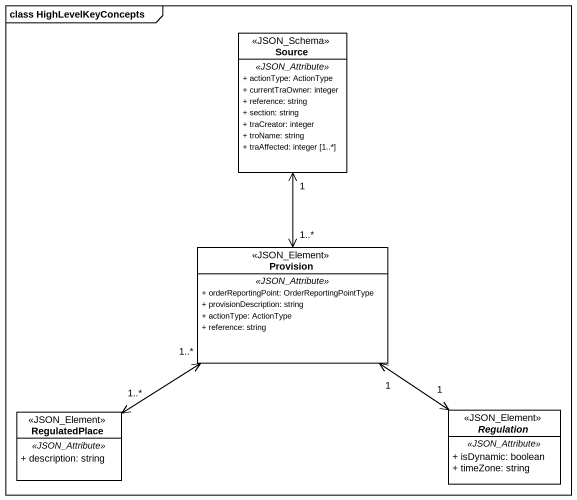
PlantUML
@startuml
mainframe class HighLevelKeyConcepts
hide circle
hide empty members
skinparam classAttributeIconSize 0
class Source <<JSON_Schema>> {
  .. <<JSON_Attribute>> ..
  + actionType: ActionType
  + currentTraOwner: integer
  + reference: string
  + section: string
  + traCreator: integer
  + troName: string
  + traAffected: integer [1..*]
}
class Provision <<JSON_Element>> {
  .. <<JSON_Attribute>> ..
  + orderReportingPoint: OrderReportingPointType
  + provisionDescription: string
  + actionType: ActionType
  + reference: string
}
class RegulatedPlace <<JSON_Element>> {
  .. <<JSON_Attribute>> ..
  + description: string
}
abstract class Regulation <<JSON_Element>> {
  .. <<JSON_Attribute>> ..
  + isDynamic: boolean
  + timeZone: string
}
Source "1" <--> "1..*" Provision
Provision "1..*" <--> "1..*" RegulatedPlace
Provision "1" <--> "1" Regulation
@enduml
